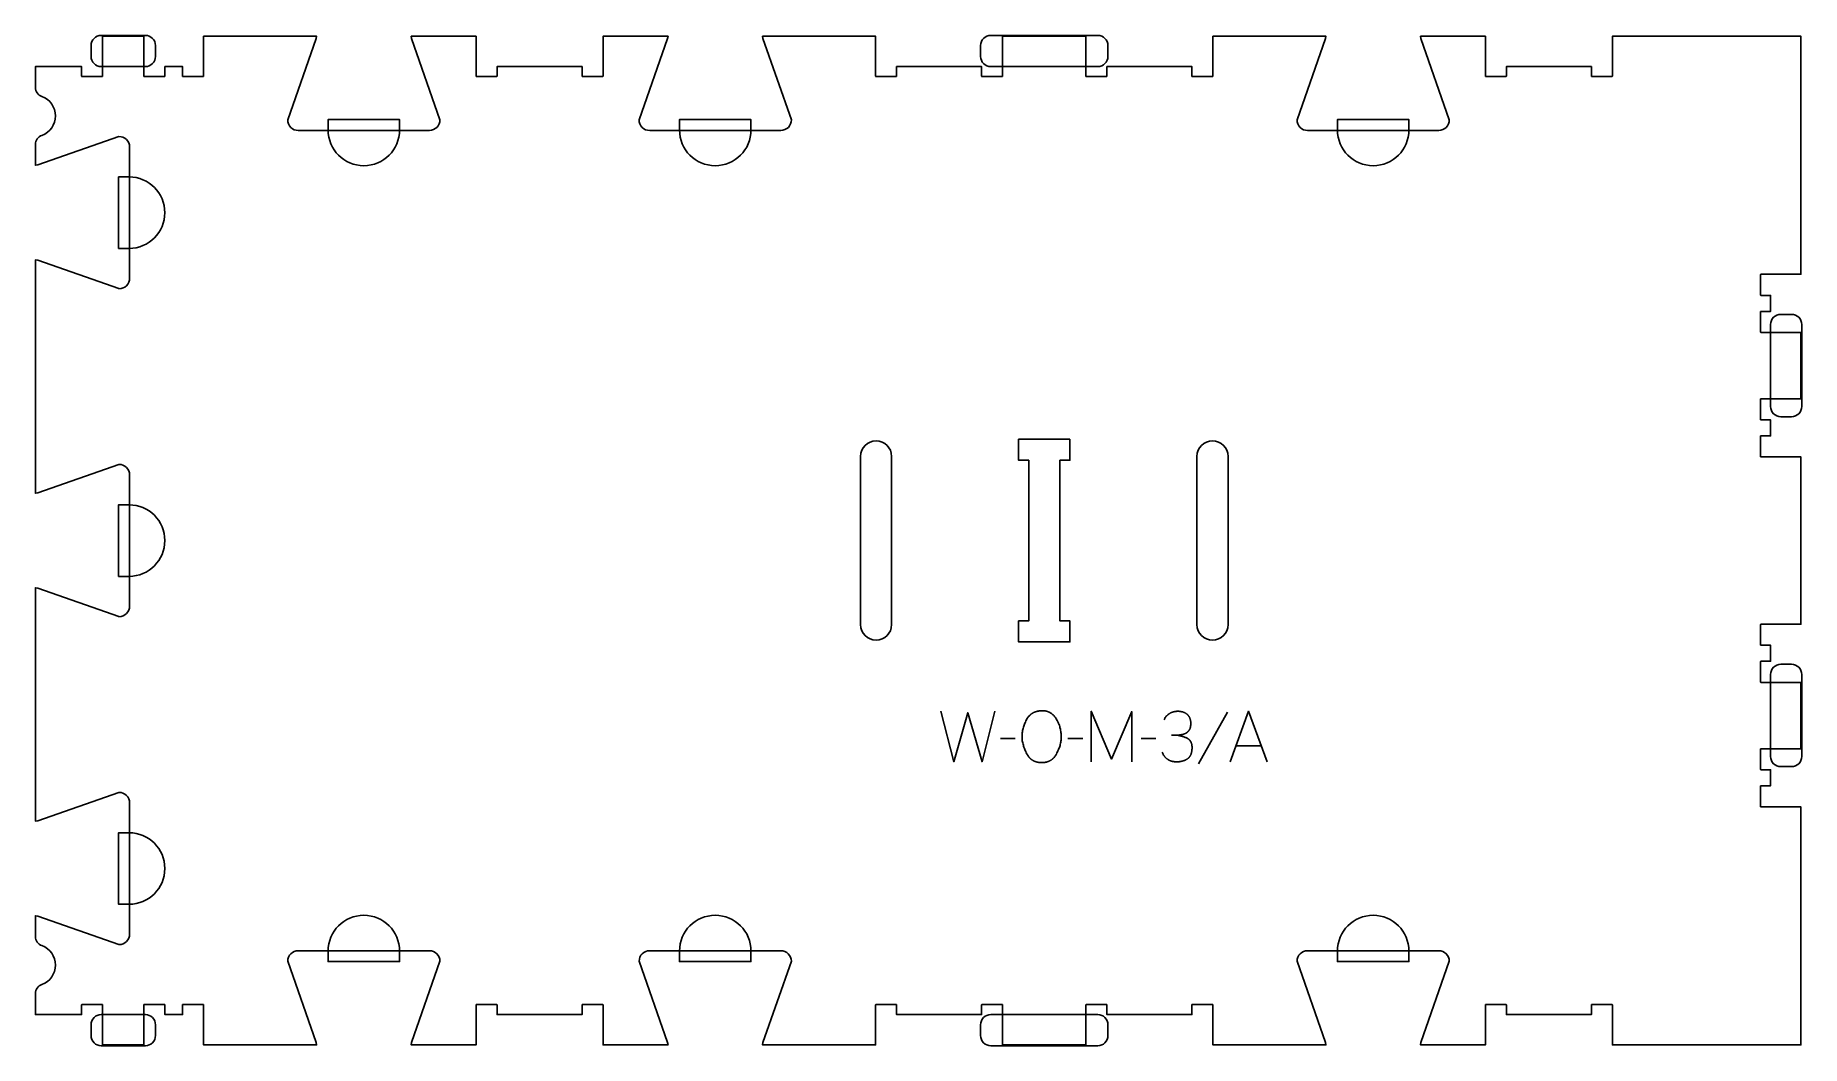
# Model space of a CAD drawing. Extents: x -537 to 513, y -300 to 300.
import ezdxf

# ---------------------------------------------------------------- set-up
doc = ezdxf.new("R2010")
doc.units = 0
for name, color, linetype in [('1_ANYTOOL_1MMDEEP_LABELS_S', 2, 'CONTINUOUS'), ('3_ANYTOOL_CUTTHROUGH_INSID', 4, 'CONTINUOUS'), ('4_ANYTOOL_CUTTHROUGH_OUTSI', 5, 'CONTINUOUS'), ('5_ANYTOOL_HALF_MILL_9MM_IN', 3, 'CONTINUOUS')]:
    doc.layers.add(name, color=color, linetype=linetype)

msp = doc.modelspace()

# ---------------------------------------------------------------- linework, layer by layer
at = {"layer": '1_ANYTOOL_1MMDEEP_LABELS_S'}
for p, q in [((171.7, -102), (154.5, -132.8)), ((45.6, -117.6), (36.9, -117.7)), ((85.7, -117.6), (76.9, -117.7)), ((129.2, -117.6), (120.4, -117.7)), ((176.9, -122), (191.8, -122))]:
    msp.add_line(p, q, dxfattribs=at)
for points in [[(1.3, -101.5), (9, -131.5), (17.4, -102.4), (25.9, -131.5), (33.4, -101.5)], [(90.8, -131.5), (90.8, -101.5), (102.8, -129.9), (114.8, -101.7), (114.8, -131.5)], [(134.1, -106.5), (134.3, -106.2), (134.5, -105.9), (134.6, -105.6), (134.8, -105.3), (135, -105), (135.2, -104.8), (135.4, -104.5), (135.5, -104.4), (135.6, -104.3), (135.7, -104.2), (135.8, -104.1), (135.9, -104), (136, -103.9), (136.1, -103.8), (136.2, -103.6), (136.3, -103.5), (136.5, -103.5), (136.6, -103.4), (136.7, -103.3), (136.8, -103.2), (136.9, -103.1), (137.1, -103), (137.2, -102.9), (137.3, -102.8), (137.4, -102.8), (137.6, -102.7), (137.7, -102.6), (137.8, -102.5), (138, -102.5), (138.1, -102.4), (138.2, -102.3), (138.4, -102.3), (138.5, -102.2), (138.6, -102.2), (138.8, -102.1), (138.9, -102.1), (139.1, -102), (139.2, -102), (139.4, -101.9), (139.7, -101.8), (140, -101.8), (140.3, -101.7), (140.6, -101.6), (141, -101.6), (141.3, -101.6), (141.6, -101.5), (142, -101.5), (142.3, -101.5), (142.5, -101.5), (142.7, -101.5), (143, -101.5), (143.2, -101.6), (143.4, -101.6), (143.6, -101.6), (143.7, -101.6), (143.9, -101.6), (144.1, -101.7), (144.3, -101.7), (144.5, -101.8), (144.7, -101.8), (144.9, -101.8), (145, -101.9), (145.2, -101.9), (145.4, -102), (145.6, -102.1), (145.7, -102.1), (145.9, -102.2), (146.1, -102.3), (146.2, -102.3), (146.4, -102.4), (146.5, -102.5), (146.7, -102.6), (146.8, -102.7), (147, -102.8), (147.1, -102.9), (147.3, -103), (147.4, -103.1), (147.5, -103.2), (147.7, -103.3), (147.8, -103.4), (147.9, -103.5), (148.1, -103.7), (148.2, -103.8), (148.3, -103.9), (148.4, -104), (148.5, -104.2), (148.6, -104.3), (148.7, -104.5), (148.8, -104.6), (148.9, -104.7), (149, -104.9), (149.1, -105.1), (149.2, -105.2), (149.3, -105.4), (149.3, -105.5), (149.4, -105.7), (149.5, -105.9), (149.5, -106), (149.6, -106.2), (149.6, -106.4), (149.7, -106.6), (149.7, -106.8), (149.8, -106.9), (149.8, -107.1), (149.8, -107.3), (149.9, -107.5), (149.9, -107.7), (149.9, -107.9), (149.9, -108.1), (149.9, -108.3), (149.9, -108.6), (149.9, -109.1), (149.9, -109.4), (149.9, -109.8), (149.8, -110.1), (149.8, -110.4), (149.8, -110.5), (149.8, -110.7), (149.7, -110.8), (149.7, -111), (149.7, -111.1), (149.6, -111.2), (149.6, -111.4), (149.5, -111.5), (149.5, -111.6), (149.5, -111.7), (149.4, -111.9), (149.4, -112), (149.3, -112.1), (149.3, -112.2), (149.2, -112.3), (149.2, -112.4), (149.1, -112.5), (149, -112.6), (149, -112.7), (148.9, -112.8), (148.8, -112.9), (148.8, -113), (148.6, -113.2), (148.5, -113.4), (148.3, -113.5), (148.1, -113.7), (148.1, -113.8), (148, -113.8), (147.9, -113.9), (147.8, -114), (147.7, -114.1), (147.6, -114.1), (147.5, -114.2), (147.5, -114.3), (147.4, -114.3), (147.3, -114.4), (147.2, -114.4), (147.1, -114.5), (147, -114.6), (146.9, -114.6), (146.8, -114.7), (146.7, -114.7), (146.6, -114.8), (146.5, -114.8), (146.4, -114.9), (146.3, -114.9), (146.2, -115), (146.1, -115), (145.9, -115.1), (145.7, -115.1), (145.5, -115.2), (145.2, -115.3), (145, -115.3), (144.8, -115.4), (144.6, -115.4), (144.3, -115.5), (144.1, -115.5), (143.9, -115.6), (143.6, -115.6), (143.4, -115.6), (143.1, -115.7), (142.9, -115.7), (142.7, -115.7), (142.4, -115.7), (142.2, -115.7), (138.5, -115.8)], [(173.4, -131.5), (184.3, -101.5), (195.3, -131.5)], [(141.3, -115.8), (141.7, -115.8), (142.1, -115.8), (142.6, -115.9), (143, -115.9), (143.4, -116), (143.8, -116.1), (144.2, -116.2), (144.6, -116.3), (145, -116.4), (145.4, -116.5), (145.8, -116.7), (146.2, -116.8), (146.6, -117), (147, -117.1), (147.4, -117.3), (147.7, -117.5), (147.9, -117.6), (148.1, -117.7), (148.2, -117.8), (148.3, -117.8), (148.3, -117.9), (148.4, -117.9), (148.5, -118), (148.6, -118.1), (148.7, -118.1), (148.7, -118.2), (148.8, -118.2), (148.9, -118.3), (149, -118.4), (149, -118.4), (149.1, -118.5), (149.2, -118.6), (149.2, -118.6), (149.3, -118.7), (149.4, -118.8), (149.4, -118.9), (149.5, -118.9), (149.5, -119), (149.6, -119.1), (149.6, -119.2), (149.7, -119.3), (149.8, -119.3), (149.8, -119.4), (149.9, -119.5), (149.9, -119.6), (149.9, -119.7), (150, -119.8), (150, -119.9), (150.1, -119.9), (150.1, -120), (150.2, -120.1), (150.2, -120.2), (150.3, -120.4), (150.3, -120.6), (150.4, -120.8), (150.5, -121), (150.5, -121.2), (150.5, -121.4), (150.6, -121.7), (150.6, -121.9), (150.6, -122.1), (150.7, -122.4), (150.7, -122.6), (150.7, -122.8), (150.7, -123.1), (150.7, -123.4), (150.7, -123.6), (150.7, -123.9), (150.6, -124.2), (150.6, -124.4), (150.6, -124.7), (150.6, -124.9), (150.5, -125.2), (150.5, -125.4), (150.4, -125.6), (150.4, -125.9), (150.3, -126.1), (150.3, -126.3), (150.2, -126.5), (150.1, -126.7), (150.1, -127), (150, -127.2), (149.9, -127.3), (149.8, -127.5), (149.7, -127.7), (149.6, -127.9), (149.5, -128.1), (149.4, -128.2), (149.3, -128.4), (149.2, -128.6), (149, -128.7), (148.9, -128.9), (148.8, -129), (148.8, -129), (148.7, -129.1), (148.6, -129.2), (148.6, -129.2), (148.5, -129.3), (148.4, -129.4), (148.4, -129.4), (148.2, -129.6), (148, -129.7), (147.9, -129.8), (147.7, -129.9), (147.5, -130), (147.4, -130.1), (147.2, -130.2), (147, -130.3), (146.8, -130.4), (146.7, -130.5), (146.5, -130.6), (146.3, -130.7), (146.1, -130.8), (145.9, -130.8), (145.7, -130.9), (145.5, -131), (145.3, -131), (145.1, -131.1), (144.8, -131.1), (144.6, -131.2), (144.4, -131.2), (144.2, -131.3), (143.9, -131.3), (143.7, -131.4), (143.5, -131.4), (143, -131.5), (142.5, -131.5), (142, -131.5), (141.4, -131.5), (141, -131.5), (140.7, -131.5), (140.3, -131.5), (139.9, -131.4), (139.6, -131.4), (139.4, -131.4), (139.3, -131.3), (139.1, -131.3), (138.9, -131.3), (138.8, -131.2), (138.6, -131.2), (138.4, -131.1), (138.3, -131.1), (138.1, -131), (138, -131), (137.8, -130.9), (137.7, -130.9), (137.5, -130.8), (137.4, -130.7), (137.2, -130.7), (137.1, -130.6), (136.9, -130.5), (136.8, -130.4), (136.6, -130.4), (136.5, -130.3), (136.4, -130.2), (136.2, -130.1), (136.1, -130), (136, -129.9), (135.9, -129.8), (135.7, -129.7), (135.6, -129.6), (135.5, -129.5), (135.4, -129.4), (135.3, -129.3), (135.1, -129.2), (135, -129.1), (134.9, -129), (134.8, -128.8), (134.7, -128.7), (134.6, -128.6), (134.5, -128.5), (134.4, -128.3), (134.3, -128.2), (134.2, -128), (134.1, -127.9), (134, -127.8), (133.9, -127.6), (133.8, -127.5), (133.6, -127.2), (133.5, -126.8), (133.3, -126.5), (133.2, -126.2), (133, -125.8)]]:
    msp.add_lwpolyline(points, dxfattribs=at)
msp.add_lwpolyline([(61.7, -101.2), (62.1, -101.2), (62.5, -101.2), (62.8, -101.2), (63, -101.3), (63.2, -101.3), (63.3, -101.3), (63.5, -101.3), (63.7, -101.4), (63.8, -101.4), (64, -101.4), (64.2, -101.5), (64.3, -101.5), (64.5, -101.6), (64.6, -101.6), (64.8, -101.7), (65, -101.7), (65.1, -101.8), (65.3, -101.8), (65.4, -101.9), (65.6, -102), (65.7, -102), (65.9, -102.1), (66, -102.2), (66.1, -102.3), (66.3, -102.3), (66.4, -102.4), (66.5, -102.5), (66.7, -102.6), (67.1, -102.9), (67.3, -103.1), (67.6, -103.3), (67.8, -103.5), (68.1, -103.7), (68.3, -103.9), (68.5, -104.1), (68.7, -104.3), (68.9, -104.6), (69.1, -104.8), (69.3, -105.1), (69.5, -105.3), (69.7, -105.6), (69.9, -105.9), (70.1, -106.1), (70.4, -106.7), (70.6, -107), (70.7, -107.3), (70.9, -107.6), (71, -107.9), (71.2, -108.2), (71.3, -108.5), (71.4, -108.8), (71.5, -109.1), (71.7, -109.4), (71.8, -109.8), (71.9, -110.1), (72, -110.4), (72.1, -110.7), (72.1, -111.1), (72.4, -112.1), (72.5, -112.8), (72.6, -113.5), (72.7, -114.1), (72.8, -114.8), (72.8, -115.4), (72.8, -116.1), (72.9, -116.7), (72.8, -117.3), (72.8, -118), (72.8, -118.6), (72.7, -119.2), (72.6, -119.9), (72.5, -120.5), (72.3, -121.2), (72.2, -121.8), (72, -122.4), (71.8, -123.1), (71.5, -123.7), (71.3, -124.3), (71, -125), (70.7, -125.6), (70.4, -126.3), (70.1, -126.9), (69.9, -127.2), (69.7, -127.5), (69.5, -127.8), (69.3, -128.1), (69.1, -128.4), (68.9, -128.6), (68.7, -128.9), (68.5, -129.1), (68.4, -129.2), (68.3, -129.4), (68.2, -129.5), (68, -129.6), (67.9, -129.7), (67.8, -129.8), (67.7, -129.9), (67.6, -130), (67.4, -130.1), (67.3, -130.2), (67.2, -130.3), (67.1, -130.4), (66.9, -130.5), (66.8, -130.6), (66.7, -130.6), (66.5, -130.7), (66.4, -130.8), (66.2, -130.9), (66.1, -131), (66, -131), (65.8, -131.1), (65.7, -131.2), (65.5, -131.2), (65.4, -131.3), (65.2, -131.3), (65.1, -131.4), (64.9, -131.4), (64.8, -131.5), (64.5, -131.6), (64.1, -131.7), (63.8, -131.8), (63.5, -131.8), (63.2, -131.9), (62.8, -131.9), (62.5, -132), (62.1, -132), (61.7, -132), (61.4, -132), (61, -132), (60.6, -132), (60.2, -132), (59.9, -131.9), (59.5, -131.9), (59.2, -131.8), (58.8, -131.8), (58.5, -131.7), (58.2, -131.6), (57.8, -131.5), (57.7, -131.4), (57.5, -131.4), (57.4, -131.3), (57.2, -131.3), (57.1, -131.2), (56.9, -131.1), (56.8, -131.1), (56.6, -131), (56.5, -130.9), (56.3, -130.9), (56.2, -130.8), (56, -130.7), (55.9, -130.6), (55.8, -130.5), (55.6, -130.4), (55.5, -130.4), (55.4, -130.3), (55.2, -130.2), (55.1, -130.1), (55, -130), (54.9, -129.9), (54.7, -129.8), (54.6, -129.7), (54.5, -129.5), (54.4, -129.4), (54.2, -129.3), (54.1, -129.2), (54, -129.1), (53.9, -129), (53.8, -128.8), (53.6, -128.6), (53.4, -128.3), (53.2, -128), (53, -127.7), (52.8, -127.4), (52.6, -127.1), (52.4, -126.8), (52.1, -126.2), (51.8, -125.5), (51.5, -124.9), (51.2, -124.2), (51, -123.6), (50.7, -122.9), (50.5, -122.3), (50.4, -121.6), (50.2, -121), (50.1, -120.3), (49.9, -119.7), (49.8, -119), (49.8, -118.4), (49.7, -117.7), (49.7, -117.1), (49.7, -116.4), (49.7, -115.7), (49.7, -115), (49.8, -114.3), (49.9, -113.7), (50, -113), (50.1, -112.3), (50.2, -111.7), (50.4, -111), (50.6, -110.4), (50.8, -109.7), (51, -109.1), (51.3, -108.5), (51.6, -107.9), (51.9, -107.2), (52.2, -106.6), (52.5, -106), (52.7, -105.7), (52.9, -105.4), (53.1, -105.2), (53.3, -104.9), (53.5, -104.6), (53.8, -104.4), (54, -104.1), (54.2, -103.9), (54.3, -103.8), (54.4, -103.7), (54.6, -103.6), (54.7, -103.5), (54.8, -103.4), (54.9, -103.3), (55.1, -103.2), (55.2, -103.1), (55.3, -103), (55.5, -102.9), (55.6, -102.8), (55.7, -102.7), (55.9, -102.6), (56, -102.6), (56.2, -102.5), (56.3, -102.4), (56.4, -102.3), (56.6, -102.2), (56.9, -102.1), (57.2, -102), (57.5, -101.9), (57.8, -101.8), (58.1, -101.7), (58.5, -101.6), (58.8, -101.5), (59.1, -101.4), (59.5, -101.4), (59.8, -101.3), (60.2, -101.3), (60.6, -101.2), (60.9, -101.2), (61.3, -101.2)], close=True, dxfattribs=at)
at = {"layer": '3_ANYTOOL_CUTTHROUGH_INSID'}
for points in [[(-27.9, -50), (-27.9, 50, 1), (-46.4, 50), (-46.4, -50, 1)], [(153.6, -50, 1), (172.1, -50), (172.1, 50, 1), (153.6, 50)]]:
    msp.add_lwpolyline(points, format="xyb", close=True, dxfattribs=at)
msp.add_lwpolyline([(78.1, 60.2), (47.6, 60.2), (47.6, 47.7), (53.6, 47.7), (53.6, -47.8), (47.6, -47.8), (47.6, -60.3), (78.1, -60.3), (78.1, -47.8), (72.1, -47.8), (72.1, 47.7), (78.1, 47.7)], close=True, dxfattribs=at)
at = {"layer": '4_ANYTOOL_CUTTHROUGH_OUTSI'}
msp.add_lwpolyline([(230, 298.4), (230.3, 299.7), (163.1, 299.7), (163.1, 276, -0.414214), (162.8, 275.7), (150.8, 275.7, -0.414214), (150.6, 276), (150.6, 281.7), (100.1, 281.7), (100.1, 276, -0.414214), (99.8, 275.7), (87.8, 275.7, -0.414214), (87.6, 276), (87.6, 299.7), (38.1, 299.7), (38.1, 276, -0.414214), (37.8, 275.7), (25.8, 275.7, -0.414214), (25.6, 276), (25.6, 281.7), (-24.9, 281.7), (-24.9, 276, -0.414214), (-25.2, 275.7), (-37.2, 275.7, -0.414214), (-37.4, 276), (-37.4, 299.7), (-104.6, 299.7), (-104.4, 298.4), (-87.5, 250.1), (-87.5, 250, -0.414214), (-93.7, 243.7), (-171.7, 243.7, -0.414214), (-178, 250), (-178, 250.1), (-161.1, 298.4), (-160.8, 299.7), (-199.4, 299.7), (-199.4, 276, -0.414214), (-199.7, 275.7), (-211.7, 275.7, -0.414214), (-211.9, 276), (-211.9, 281.7), (-262.4, 281.7), (-262.4, 276, -0.414214), (-262.7, 275.7), (-274.7, 275.7, -0.414214), (-274.9, 276), (-274.9, 299.7), (-313.5, 299.7), (-313.3, 298.4), (-296.4, 250.1), (-296.4, 250, -0.414214), (-302.6, 243.7), (-380.6, 243.7, -0.414214), (-386.9, 250), (-386.9, 250.1), (-370, 298.4), (-369.7, 299.7), (-436.9, 299.7), (-436.9, 276, -0.414214), (-437.2, 275.7), (-449.2, 275.7, -0.414214), (-449.4, 276), (-449.4, 281.7), (-459.9, 281.7), (-459.9, 276, -0.414214), (-460.2, 275.7), (-472.2, 275.7, -0.414214), (-472.4, 276), (-472.4, 299.7), (-496.9, 299.7), (-496.9, 276, -0.414214), (-497.2, 275.7), (-509.2, 275.7, -0.414214), (-509.4, 276), (-509.4, 281.7), (-536.9, 281.7), (-536.9, 269.3, 0.317837), (-533.1, 263.9, -0.707107), (-533.1, 240.8, 0.317837), (-536.9, 235.4), (-536.9, 223), (-535.5, 223.2), (-487.3, 240.1), (-487.2, 240.1, -0.414214), (-480.9, 233.9), (-480.9, 155.9, -0.414214), (-487.2, 149.6), (-487.3, 149.7), (-535.5, 166.6), (-536.9, 166.8), (-536.9, 28.1), (-535.5, 28.3), (-487.3, 45.2), (-487.2, 45.2, -0.414214), (-480.9, 39), (-480.9, -39, -0.414214), (-487.2, -45.3), (-487.3, -45.2), (-535.5, -28.3), (-536.9, -28.1), (-536.9, -166.8), (-535.5, -166.6), (-487.3, -149.7), (-487.2, -149.7, -0.414214), (-480.9, -155.9), (-480.9, -233.9, -0.414214), (-487.2, -240.2), (-487.3, -240.1), (-535.5, -223.2), (-536.9, -223), (-536.9, -235.4, 0.317837), (-533.1, -240.8, -0.707107), (-533.1, -263.9, 0.317837), (-536.9, -269.3), (-536.9, -281.8), (-509.4, -281.8), (-509.4, -276, -0.414214), (-509.2, -275.8), (-497.2, -275.8, -0.414214), (-496.9, -276), (-496.9, -299.8), (-472.4, -299.8), (-472.4, -276, -0.414214), (-472.2, -275.8), (-460.2, -275.8, -0.414214), (-459.9, -276), (-459.9, -281.8), (-449.4, -281.8), (-449.4, -276, -0.414214), (-449.2, -275.8), (-437.2, -275.8, -0.414214), (-436.9, -276), (-436.9, -299.8), (-369.7, -299.8), (-370, -298.4), (-386.9, -250.1), (-386.9, -250, -0.414214), (-380.6, -243.8), (-302.6, -243.8, -0.414214), (-296.4, -250), (-296.4, -250.1), (-313.3, -298.4), (-313.5, -299.8), (-274.9, -299.8), (-274.9, -276, -0.414214), (-274.7, -275.8), (-262.7, -275.8, -0.414214), (-262.4, -276), (-262.4, -281.8), (-211.9, -281.8), (-211.9, -276, -0.414214), (-211.7, -275.8), (-199.7, -275.8, -0.414214), (-199.4, -276), (-199.4, -299.8), (-160.8, -299.8), (-161.1, -298.4), (-178, -250.1), (-178, -250, -0.414214), (-171.7, -243.8), (-93.7, -243.8, -0.414214), (-87.5, -250), (-87.5, -250.1), (-104.4, -298.4), (-104.6, -299.8), (-37.4, -299.8), (-37.4, -276, -0.414214), (-37.2, -275.8), (-25.2, -275.8, -0.414214), (-24.9, -276), (-24.9, -281.8), (25.6, -281.8), (25.6, -276, -0.414214), (25.8, -275.8), (37.8, -275.8, -0.414214), (38.1, -276), (38.1, -299.8), (87.6, -299.8), (87.6, -276, -0.414214), (87.8, -275.8), (99.8, -275.8, -0.414214), (100.1, -276), (100.1, -281.8), (150.6, -281.8), (150.6, -276, -0.414214), (150.8, -275.8), (162.8, -275.8, -0.414214), (163.1, -276), (163.1, -299.8), (230.3, -299.8), (230, -298.4), (213.1, -250.1), (213.1, -250, -0.414214), (219.4, -243.8), (297.4, -243.8, -0.414214), (303.6, -250), (303.6, -250.1), (286.7, -298.4), (286.5, -299.8), (325.1, -299.8), (325.1, -276, -0.414214), (325.3, -275.8), (337.3, -275.8, -0.414214), (337.6, -276), (337.6, -281.8), (388.1, -281.8), (388.1, -276, -0.414214), (388.3, -275.8), (400.3, -275.8, -0.414214), (400.6, -276), (400.6, -299.8), (512.6, -299.8), (512.6, -158.3), (488.8, -158.3, -0.414214), (488.6, -158), (488.6, -146, -0.414214), (488.8, -145.8), (494.6, -145.8), (494.6, -136.3), (488.8, -136.3, -0.414214), (488.6, -136), (488.6, -124, -0.414214), (488.8, -123.8), (512.6, -123.8), (512.6, -84.3), (488.8, -84.3, -0.414214), (488.6, -84), (488.6, -72, -0.414214), (488.8, -71.8), (494.6, -71.8), (494.6, -62.3), (488.8, -62.3, -0.414214), (488.6, -62), (488.6, -50, -0.414214), (488.8, -49.8), (512.6, -49.8), (512.6, 49.7), (488.8, 49.7, -0.414214), (488.6, 50), (488.6, 62, -0.414214), (488.8, 62.2), (494.6, 62.2), (494.6, 71.7), (488.8, 71.7, -0.414214), (488.6, 72), (488.6, 84, -0.414214), (488.8, 84.2), (512.6, 84.2), (512.6, 123.7), (488.8, 123.7, -0.414214), (488.6, 124), (488.6, 136, -0.414214), (488.8, 136.2), (494.6, 136.2), (494.6, 145.7), (488.8, 145.7, -0.414214), (488.6, 146), (488.6, 158, -0.414214), (488.8, 158.2), (512.6, 158.2), (512.6, 299.7), (400.6, 299.7), (400.6, 276, -0.414214), (400.3, 275.7), (388.3, 275.7, -0.414214), (388.1, 276), (388.1, 281.7), (337.6, 281.7), (337.6, 276, -0.414214), (337.3, 275.7), (325.3, 275.7, -0.414214), (325.1, 276), (325.1, 299.7), (286.5, 299.7), (286.7, 298.4), (303.6, 250.1), (303.6, 250, -0.414214), (297.4, 243.7), (219.4, 243.7, -0.414214), (213.1, 250), (213.1, 250.1)], format="xyb", close=True, dxfattribs=at)
at = {"layer": '5_ANYTOOL_HALF_MILL_9MM_IN'}
for points in [[(-497.8, 300.2, 0.414214), (-503.8, 294.2), (-503.8, 287.7, 0.414214), (-497.8, 281.7), (-471.5, 281.7, 0.414214), (-465.5, 287.7), (-465.5, 294.2, 0.414214), (-471.5, 300.2)], [(31, 300.2, 0.414214), (25, 294.2), (25, 287.7, 0.414214), (31, 281.7), (94.7, 281.7, 0.414214), (100.7, 287.7), (100.7, 294.2, 0.414214), (94.7, 300.2)], [(-320.4, 244, -1), (-362.9, 244), (-362.9, 250.2), (-320.4, 250.2)], [(-111.5, 244, -1), (-154, 244), (-154, 250.2), (-111.5, 250.2)], [(237.1, 244, 1), (279.6, 244), (279.6, 250.2), (237.1, 250.2)], [(-481.2, 216.1, -1), (-481.2, 173.6), (-487.4, 173.6), (-487.4, 216.1)], [(500.6, 134.4, 0.414214), (494.6, 128.4), (494.6, 79.6, 0.414214), (500.6, 73.6), (507.1, 73.6, 0.414214), (513.1, 79.6), (513.1, 128.4, 0.414214), (507.1, 134.4)], [(-481.2, 21.2, -1), (-481.2, -21.3), (-487.4, -21.3), (-487.4, 21.2)], [(500.6, -73.6, 0.414214), (494.6, -79.6), (494.6, -128.4, 0.414214), (500.6, -134.4), (507.1, -134.4, 0.414214), (513.1, -128.4), (513.1, -79.6, 0.414214), (507.1, -73.6)], [(-481.2, -173.7, -1), (-481.2, -216.2), (-487.4, -216.2), (-487.4, -173.7)], [(-320.4, -244, 1), (-362.9, -244), (-362.9, -250.3), (-320.4, -250.3)], [(-111.5, -244, 1), (-154, -244), (-154, -250.3), (-111.5, -250.3)], [(237.1, -244, -1), (279.6, -244), (279.6, -250.3), (237.1, -250.3)], [(-497.8, -281.8, 0.414214), (-503.8, -287.8), (-503.8, -294.3, 0.414214), (-497.8, -300.3), (-471.5, -300.3, 0.414214), (-465.5, -294.3), (-465.5, -287.8, 0.414214), (-471.5, -281.8)], [(31, -281.8, 0.414214), (25, -287.8), (25, -294.3, 0.414214), (31, -300.3), (94.7, -300.3, 0.414214), (100.7, -294.3), (100.7, -287.8, 0.414214), (94.7, -281.8)]]:
    msp.add_lwpolyline(points, format="xyb", close=True, dxfattribs=at)

doc.saveas('drawing.dxf')
